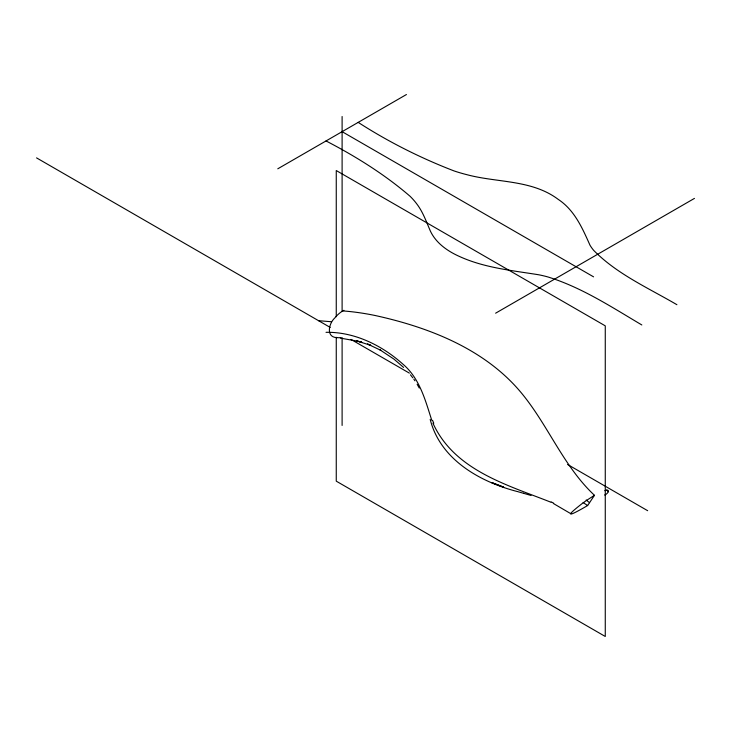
<?xml version="1.0" encoding="UTF-8"?>
<svg xmlns="http://www.w3.org/2000/svg" width="731" height="731" viewBox="0 0 731 731"><rect width="100%" height="100%" fill="white"/><g stroke="black" fill="none" stroke-linecap="round" stroke-linejoin="round"><path stroke-width="1.1" d="M594.477 495.316L586.892 500.178A40.47 9.046 -39.3 0 0 581.236 504.28C558.694 521.971 577.645 511.398 587.633 505.541L594.477 495.316C564.231 467.027 549.063 427.534 523.551 395.608C487.294 349.994 430.358 327.607 374.985 315.472A492.255 284.204 60 0 0 346.997 311.26L342.83 310.903A30.857 21.427 -73 0 0 334.798 317.967C328.941 323.166 325.597 336.9 336.644 337.658M604.647 495.033C608.338 493.763 610.668 488.317 604.811 490.675M277.78 168.806L406.436 94.527M495.618 313.188L694.45 198.393M326.026 332.313C354.636 331.801 382.039 345.425 402.973 364.202C419.731 378.384 425.332 400.305 431.765 420.307M318.552 320.69L331.563 321.75M340.363 338.115L357.285 341.121M357.55 341.185L361.781 342.172L356.509 340.893L370.708 345.288L367.492 344.009L380.741 350.268L380.019 349.875L393.982 359.14L403.576 367.41M523.396 493.251L517.685 491.634M523.451 493.27L531.044 495.463M517.31 491.534C479.929 481.875 440.272 459.497 430.193 419.411M326.026 140.946C355.778 156.388 384.67 174.398 410.1 196.301A119.052 68.732 0 0 1 416.716 203.83C422.481 211.323 425.789 220.241 429.435 228.867C434.607 242.116 446.888 250.87 459.461 256.471C484.452 267.884 511.983 270.461 538.774 274.783A81.799 47.232 0 0 1 547.821 276.93C581.648 287.356 611.6 307.075 641.818 324.957M550.882 502.215C506.802 484.744 454.444 470.307 432.944 423.212M553.358 503.485L570.646 513.591M676.906 304.699C648.479 288.041 617.119 274.216 593.727 250.431A81.799 47.232 0 0 1 589.99 245.205C582.379 228.145 574.548 210.162 558.283 199.417C531.921 179.561 497.5 182.851 467.1 174.736A119.052 68.732 0 0 1 454.061 170.926C420.645 158.07 388.289 141.787 358.19 122.379M342.108 131.662L593.572 276.848M36.55 157.878L330.238 327.442M351.008 339.431L409.351 373.112M567.567 464.459L647.666 510.704M583.128 502.562L587.633 505.541M586.189 500.022L589.552 502.672M608.457 491.762L606.703 490.017M410.447 374.82L412.823 377.836M413.819 379.188L414.934 380.796M417.136 384.25L419.274 388.06M342.108 116.512L342.108 311.452M342.108 337.676L342.108 425.451M336.26 316.715L336.26 170.542L605.268 325.852L605.268 636.473L336.26 481.162L336.26 337.274M433.766 423.212A102.87 66.42 30.2 0 1 432.56 420.334M551.201 501.914A99.873 57.466 15.8 0 1 553.687 503.193M342.83 310.903A30.857 21.427 -73 0 1 343.917 310.319M340.874 337.567A28.399 19.719 -73 0 1 336.671 337.558M503.622 487.129L491.716 482.561L503.632 487.184"/></g></svg>
